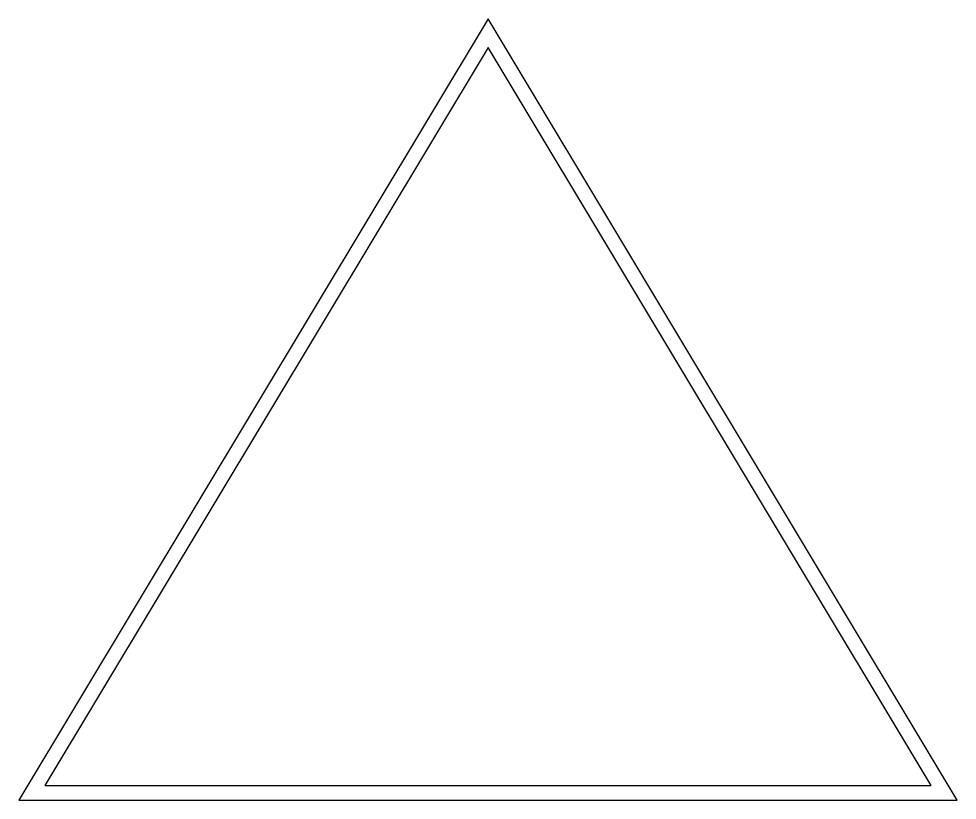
# Model space of a CAD drawing. Extents: x -2 to 100, y -5 to 252.
# Drawn here: x -1.8 to 61.8, y 199 to 251.9 of the extents above; entities outside this region: 2.
import ezdxf

# ---------------------------------------------------------------- set-up
doc = ezdxf.new("R2010")
doc.units = 0

msp = doc.modelspace()

# ---------------------------------------------------------------- linework, layer by layer
for p, q in [((30, 251.944), (-1.766, 199)), ((61.766, 199), (30, 251.944)), ((30, 250), (0, 200)), ((60, 200), (30, 250)), ((0, 200), (60, 200)), ((-1.766, 199), (61.766, 199)), ((0, 5), (100, 5)), ((0, -5), (100, -5))]:
    msp.add_line(p, q)

doc.saveas('drawing.dxf')
